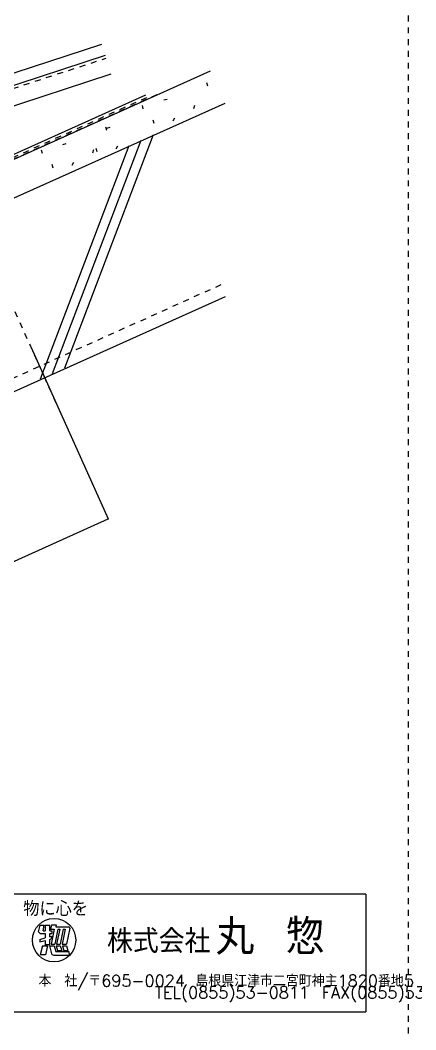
# Model space of a CAD drawing. Extents: x -1727 to 4652, y -2308 to 2357.
# Drawn here: x 1155 to 1491, y 1065 to 1923 of the extents above; entities that cross this region are included whole.
import ezdxf

# ---------------------------------------------------------------- set-up
doc = ezdxf.new("R2010")
doc.units = 0
doc.header["$LTSCALE"] = 5
doc.linetypes.add('DOT', pattern=[2, 1, -1])
for name, color, linetype in [('0-0', 7, 'CONTINUOUS'), ('0-1', 7, 'CONTINUOUS'), ('0-2', 7, 'CONTINUOUS'), ('0-3', 7, 'CONTINUOUS'), ('0-4', 7, 'CONTINUOUS'), ('0-A', 7, 'CONTINUOUS'), ('0-F', 7, 'CONTINUOUS')]:
    doc.layers.add(name, color=color, linetype=linetype)
doc.styles.get("Standard").update_dxf_attribs({"font": 'txt.shx', "bigfont": 'extfont.shx'})

msp = doc.modelspace()

# ---------------------------------------------------------------- linework, layer by layer
at = {"layer": '0-0', "color": 7, "linetype": 'CONTINUOUS'}
for p, q in [((1448.494, 1180.3427), (848.494, 1180.3427)), ((1448.494, 1180.3427), (1448.494, 1080.3427)), ((1170.1928, 1148.3051), (1171.6706, 1154.1209)), ((1171.6706, 1154.1209), (1175.0144, 1154.1209)), ((1174.0305, 1149.2847), (1175.0144, 1154.1209)), ((1175.848, 1154.1209), (1179.7092, 1154.1209)), ((1175.848, 1154.1209), (1175.848, 1149.2847)), ((1179.7092, 1149.2847), (1179.7092, 1154.1209)), ((1181.0739, 1154.2594), (1180.3422, 1150.6628)), ((1180.3422, 1150.6628), (1183.4007, 1150.6628)), ((1183.4007, 1150.6628), (1180.8288, 1138.0206)), ((1181.0739, 1154.2594), (1185.3013, 1154.2594)), ((1186.4739, 1150.6628), (1183.902, 1138.0206)), ((1185.3013, 1154.2594), (1184.961, 1152.5869)), ((1184.961, 1152.5869), (1196.1117, 1152.5869)), ((1188.159, 1150.6628), (1185.5871, 1138.0206)), ((1186.4739, 1150.6628), (1188.159, 1150.6628)), ((1191.0054, 1150.6628), (1188.4335, 1138.0206)), ((1192.7063, 1150.6628), (1190.1344, 1138.0206)), ((1191.0054, 1150.6628), (1192.7063, 1150.6628)), ((1196.753, 1151.5032), (1194.0101, 1138.0206)), ((1170.1928, 1148.3051), (1171.4886, 1147.0226)), ((1171.1415, 1142.0613), (1175.848, 1143.263)), ((1171.1415, 1142.0613), (1171.1415, 1139.8755)), ((1171.4886, 1147.0226), (1175.848, 1147.0226)), ((1174.0305, 1149.2847), (1175.848, 1149.2847)), ((1175.848, 1147.0226), (1175.848, 1143.263)), ((1179.7092, 1149.2847), (1181.525, 1149.2847)), ((1179.7092, 1147.0226), (1181.525, 1147.0226)), ((1179.7092, 1144.2488), (1179.7092, 1147.0226)), ((1179.7092, 1144.2488), (1181.2924, 1144.6531)), ((1179.7092, 1142.063), (1180.9684, 1142.3845)), ((1179.7092, 1137.6186), (1179.7092, 1142.063)), ((1181.2924, 1144.6531), (1180.9684, 1142.3845)), ((1181.525, 1149.2847), (1181.525, 1147.0226)), ((1171.1415, 1139.8755), (1175.848, 1141.0772)), ((1173.4608, 1136.5179), (1171.6265, 1128.7787)), ((1173.4608, 1136.5179), (1177.8707, 1136.5179)), ((1175.614, 1137.6186), (1179.7092, 1137.6186)), ((1175.848, 1141.0772), (1175.848, 1137.5406)), ((1177.8707, 1136.5179), (1176.0364, 1128.7787)), ((1179.4024, 1136.5179), (1183.5004, 1136.5179)), ((1179.4024, 1136.5179), (1181.3147, 1129.8227)), ((1180.8288, 1138.0206), (1183.902, 1138.0206)), ((1183.5004, 1136.5179), (1184.9773, 1131.8024)), ((1185.0645, 1136.5179), (1188.6511, 1136.5179)), ((1185.0645, 1136.5179), (1186.3271, 1132.4863)), ((1185.5871, 1138.0206), (1188.4335, 1138.0206)), ((1188.6511, 1136.5179), (1189.9138, 1132.4863)), ((1190.1344, 1138.0206), (1194.0101, 1138.0206)), ((1190.4347, 1136.5179), (1193.8814, 1136.5179)), ((1190.4347, 1136.5179), (1191.6974, 1132.4863)), ((1193.8814, 1136.5179), (1195.1441, 1132.4863)), ((1176.0364, 1128.7787), (1171.6265, 1128.7787)), ((1183.966, 1128.5987), (1196.3276, 1128.5987)), ((1184.9773, 1131.8024), (1195.9892, 1131.8024)), ((1186.3271, 1132.4863), (1189.9138, 1132.4863)), ((1191.6974, 1132.4863), (1195.1441, 1132.4863)), ((1195.9892, 1131.8024), (1196.3276, 1128.5987)), ((848.494, 1080.3427), (1448.494, 1080.3427))]:
    msp.add_line(p, q, dxfattribs=at)
msp.add_circle((1183.3491, 1141.3979), 18.4473, dxfattribs=at)
for centre, radius, start, end in [((1195.2195, 1151.3273), 1.5436, 6.5455, 54.6882), ((1183.6165, 1131.3252), 2.7488, 213.1353, 277.3045)]:
    msp.add_arc(centre, radius, start, end, dxfattribs=at)
at = {"layer": '0-1', "color": 7, "linetype": 'CONTINUOUS'}
msp.add_line((1261.0878, 1859.3969), (336.2538, 1443.7026), dxfattribs=at)
at = {"layer": '0-1', "color": 7, "linetype": 'DOT'}
msp.add_line((1261.9816, 1857.3769), (337.0548, 1442.1837), dxfattribs=at)
at = {"layer": '0-2', "color": 2, "linetype": 'CONTINUOUS'}
for p, q in [((1223.7544, 1902.651), (1051.9439, 1846.4242)), ((1226.8706, 1893.1288), (1050.0326, 1835.2563)), ((1031.867, 1812.0607), (1231.9869, 1877.4991))]:
    msp.add_line(p, q, dxfattribs=at)
at = {"layer": '0-2', "color": 2, "linetype": 'DOT'}
msp.add_line((1024.718, 1824.6176), (1227.5665, 1891.0022), dxfattribs=at)
at = {"layer": '0-3', "color": 7, "linetype": 'CONTINUOUS'}
for p in [(1163.8794, 1645.099), (974.0897, 1384.5321)]:
    msp.add_line(p, (1229.4283, 1499.433), dxfattribs=at)
at = {"layer": '0-3', "color": 7}
msp.add_point((1229.4283, 1499.433), dxfattribs=at)
at = {"layer": '0-4', "color": 4, "linetype": 'CONTINUOUS'}
for p, q in [((1316.2422, 1879.8389), (417.1817, 1476.2569)), ((1328.528, 1852.4699), (361.0574, 1418.1791)), ((1255.0238, 1852.3584), (417.1817, 1476.2569)), ((1328.8976, 1688.2161), (534.1517, 1331.4602))]:
    msp.add_line(p, q, dxfattribs=at)
at = {"layer": '0-4', "color": 7, "linetype": 'CONTINUOUS'}
for p, q in [((1313.1178, 1870.3028), (1313.8886, 1867.404)), ((1276.6559, 1855.4131), (1279.5552, 1856.1838)), ((1258.2383, 1850.8468), (1259.0091, 1847.9479)), ((1302.7257, 1850.7598), (1301.9436, 1847.864)), ((1267.4187, 1838.5568), (1268.1895, 1835.6573)), ((1285.8302, 1840.0546), (1284.3252, 1837.4593)), ((1227.2668, 1832.5284), (1228.0376, 1829.6295)), ((1228.1818, 1831.4546), (1231.0811, 1832.2253)), ((1182.1194, 1623.0359), (1257.5318, 1821.2997)), ((1192.4409, 1627.6691), (1267.857, 1825.9427)), ((1171.7979, 1618.4026), (1247.2066, 1816.6568)), ((1172.3873, 1813.0723), (1173.1581, 1810.1735)), ((1190.8049, 1817.6387), (1193.7042, 1818.4094)), ((1216.8747, 1812.9854), (1216.0926, 1810.0896)), ((1218.9447, 1814.5982), (1219.7154, 1811.6988)), ((1237.3561, 1816.0961), (1235.8511, 1813.5007)), ((1199.9792, 1802.2802), (1198.4742, 1799.6848)), ((1181.5677, 1800.7823), (1182.3385, 1797.8829))]:
    msp.add_line(p, q, dxfattribs=at)
at = {"layer": '0-4', "color": 4, "linetype": 'DOT'}
msp.add_line((1325.1905, 1698.2208), (424.4598, 1293.8891), dxfattribs=at)
at = {"layer": '0-A', "color": 7, "linetype": 'DOT'}
msp.add_line((1485, -2307.9224), (1485, 2352.946), dxfattribs=at)
at = {"layer": '0-F', "color": 1, "linetype": 'DOT'}
for p, q in [((1185.1957, 1597.7515), (1018.993, 1967.0958)), ((1270.7471, 1859.8626), (14.2549, 1295.2599))]:
    msp.add_line(p, q, dxfattribs=at)

# ---------------------------------------------------------------- texts
at = {"layer": '0-0', "color": 7}
for s, height, p in [('物に心を', 12.5, (1157.1809, 1161.7948)), ('丸 惣', 30, (1320.7443, 1128.9816)), ('株式会社', 20, (1228.4231, 1130.444)), ('本\u3000社/〒695-0024 島根県江津市二宮町神主1820番地5  ', 10, (1170.1157, 1101.888)), ('\u3000\u3000\u3000\u3000\u3000\u3000\u3000\u3000\u3000TEL(0855)53-0811\u3000FAX(0855)53-3623', 10, (1170.1157, 1091.888))]:
    msp.add_text(s, height=height, dxfattribs=at).set_placement(p)

doc.saveas('drawing.dxf')
